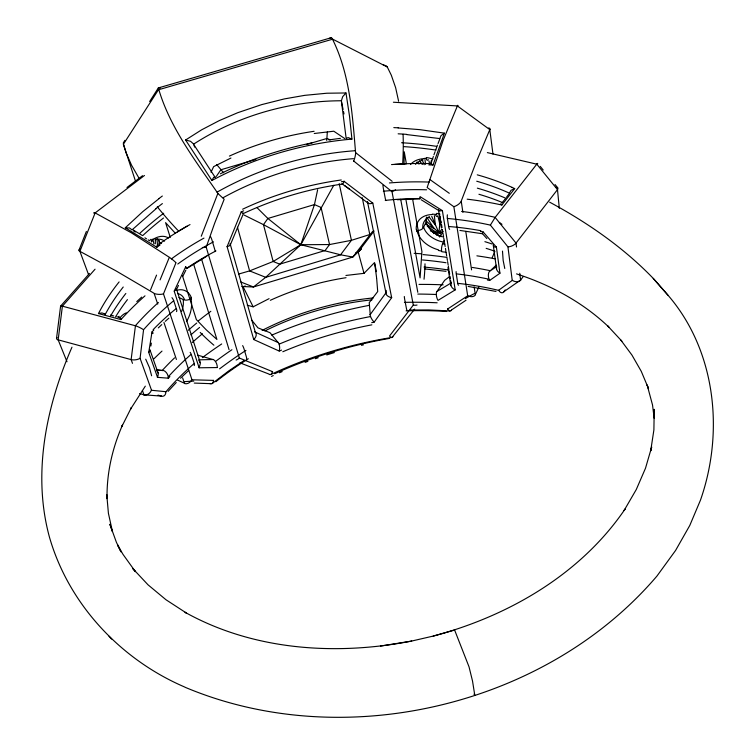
<?xml version="1.0" encoding="UTF-8"?>
<svg xmlns="http://www.w3.org/2000/svg" width="755" height="755" viewBox="0 0 755 755"><rect width="100%" height="100%" fill="white"/><g stroke="black" fill="none" stroke-linecap="round" stroke-linejoin="round"><path stroke-width="1.13" d="M155.322 243.771L155.332 239.061M341.383 100.764L342.685 96.687L345.988 92.969L349.537 116.308L351.934 139.099L345.809 139.684A304.01 249.537 -10.7 0 0 217.298 177.68L211.891 180.473L185.598 139.996L201.67 129.803L219.252 120.621L237.693 112.721L261.664 104.624L284.39 98.905L304.775 95.347L326.849 93.224L345.988 92.969M502.49 251.094L503.16 260.447L504.774 268.469M654.151 417.204L654.217 409.342L653.896 429.897L650.697 450.895L651.688 446.951L645.497 468.242L636.286 489.514L624.092 510.503L625.046 509.087C580.652 574.366 508.464 616.118 433.228 636.087L454.614 630.038L469.034 666.854L472.517 681.001L474.791 695.317L474.017 694.147M404.01 164.014L404.246 151.793L406.369 163.778L394.62 164.439M327.34 132.002L326.726 140.449M509.531 192.893L511.05 190.288L514.693 188.618L501.877 205.02L497.989 204.19A314.222 220.809 -12.8 0 0 467.185 199.178M159.078 198.612L142.799 211.617L125.311 227.765L156.842 247.281L157.219 245.205M438.457 209.522L439.438 210.956L442.383 210.626L455.208 289.892L438.013 300.377A5.804 2.482 77.7 0 1 436.777 291.458M386.183 290.382L385.984 292.78L370.224 314.552M419.657 198.707L420.082 196.63L442.383 210.626M431.001 163.08L431.247 160.739M440.354 218.044L438.929 232.814L441.505 234.626L439.599 237.013L436.607 232.587L427.273 226.189M158.833 245.441L159.333 240.817M190.166 352.358A5.88 2.982 50.4 0 1 191.562 355.341L194.243 363.429A272.697 200.075 -12.8 0 0 165.987 391.713L151.547 390.269L140.071 358.295L143.582 329.671A284.276 200.037 -12.8 0 1 173.716 300.707A6.106 2.822 46.6 0 0 171.951 297.668M95.054 269.205L62.401 306.171L58.154 339.844L66.997 361.739M132.493 363.344L131.125 359.606L135.447 325.782M56.521 338.448L60.589 306.152L89.458 273.489M457.889 105.389L457.775 105.936M150.868 346.016L151.349 343.091M153.822 330.029L152.038 331.879L148.735 352.406L157.521 377.349L168.412 378.189L169.875 376.585M317.647 189.75L314.457 204.577L300.811 244.724L265.713 277.321L253.472 286.975L241.902 286.504M346.205 138.533L348.112 137.561L351.934 139.099M482.502 233.569L483.162 231.945L480.52 231.455M428.802 164.892L433.03 165.015L444.421 133.154L419.771 129.643L398.13 127.944M431.067 163.193L433.37 156.502M201.274 236.23L217.884 193.384C195.196 160.334 169.422 126.859 158.333 87.939L160.428 87.995M433.946 154.851L435.116 151.576M419.988 198.206L419.78 198.735M435.701 149.952L437.466 145.13M429.831 179.671L427.151 187.533L453.868 206.747L467.685 295.8L447.583 309.031M438.06 143.535L439.854 138.816M281.549 350.112L279.284 351.094L253.755 339.552L227.095 246.668L241.213 211.976L243.648 210.815M211.891 180.473L213.674 177.312L215.203 177.038M78.973 250.188L86.381 231.426M230.36 244.752L243.431 213.523M88.561 274.65L79.907 251.349L95.13 212.919L144.46 175.49M176.019 262.589L163.476 293.912L191.978 379.793L213.58 380.397M160.079 279.897L169.346 257.304L131.351 232.814L95.13 212.919A4.69 0.831 36.3 0 0 94.167 212.561M71.97 347.177C46.178 406.341 32.078 474.008 49.547 537.485C68.931 604.406 120.46 659.247 184.078 686.757L185.475 687.437C343.393 753.773 545.601 706.605 656.935 576.084L675.593 550.433L689.806 525.414L700.48 500.103C724.073 432.728 716.165 352.189 669.081 296.489L653.226 278.378C623.281 247.347 587.466 222.593 549.64 202.161M494.752 251.736L492.203 257.663M393.383 102.227L457.351 105.926L489.797 129.624L475.641 163.495L461.22 201.141L462.909 212.363M217.355 367.553L199.112 367.789L174.188 291.137L185.702 266.751M211.022 172.253L213.637 166.629L230.936 158.04M177.057 288.476L178.463 285.418M444.27 240.364L442.864 243.346A5.54 1.916 -81.6 0 0 441.618 251.094L438.4 250.452M478.972 286.928L475.301 294.639L474.121 286.834M436.701 235.343L437.06 234.588L431.36 231.219M433.832 233.654L434.106 233.087M426.273 221.715L423.442 227.519A5.559 3.473 -10.5 0 1 416.656 230.53L416.836 231.426M182.814 276.292L185.815 270.271M440.769 221.81L439.74 223.867L437.909 215.921M144.998 295.837A314.222 220.809 -12.8 0 0 123.509 316.789L120.932 319.591L98.471 313.551L99.745 311.126A257.427 171.706 -13.4 0 1 119.111 281.917M456.124 271.602A5.804 2.312 -85.7 0 0 456.435 274.952L457.738 283.351A272.697 200.075 -12.8 0 1 498.536 290.345L512.23 280.426L507.936 246.876L490.382 225.094L495.138 217.421L516.014 243.072M451.103 283.182C449.687 285.267 452.471 288.957 455.208 289.892M457.643 105.351L443.176 140.26L429.878 179.53L449.291 193.299M449.499 276.651L444.667 280.313L436.947 291.449L451.301 282.889M333.748 185.334L300.811 244.724L273.159 261.485L249.612 270.903L238.835 273.999M199.112 367.789L200.386 363.495L198.952 360.399M149.641 101.538L158.333 87.939L331.171 37.75L331.983 38.184C349.81 73.292 352.377 113.967 355.577 152.604L392.175 181.323M216.336 176.387L220.847 169.781L255.869 159.447M145.309 386.154L130.492 409.21L131.304 407.691L121.744 426.726L122.47 425.131C112.297 448.243 106.606 473.338 107.05 498.649L106.766 494.742L108.409 513.268L112.438 531.577L109.881 524.263L116.374 542.222L121.017 551.886L117.553 544.865L122.971 554.321L135.419 571.658L132.804 568.572L148.065 584.851L166.006 599.763L186.494 613.098L185.013 612.267C253.444 650.414 335.852 655.85 411.664 641.07L380.511 646.072M341.458 181.728L344.157 181.36L372.8 203.133L391.666 297.678L374.14 322.206L371.677 322.668M504.038 291.543L505.237 289.911M374.055 231.002L358.172 252.047L355.916 252.727M503.972 291.628L520.563 280.096L523.073 276.792M353.538 160.89L392.015 191.695L413.306 305.095L389.523 336.013A5.927 2.322 61.7 0 0 392.959 336.636M504.397 199.83L506.114 197.631M506.69 196.904L508.974 193.988M502.094 202.774L503.821 200.566M559.304 208.314L557.492 189.618L536.796 164.165L495.204 217.336A291.883 204.831 -12.8 0 0 461.588 211.409M392.949 336.324L414.665 309.088M441.807 229.369L438.929 232.814L430.331 230.86M124.905 140.345L123.367 142.846L123.424 144.224L126.132 152.916L131.559 165.222L138.741 177.727M168.082 391.383L176.255 382.53M372.564 231.502L352.811 257.068L253.472 286.975L240.836 282.011M345.922 275.462L364.023 273.338L374.537 262.58L376.405 271.658M180.53 378.217L188.665 370.516M158.314 327.887L161.759 324.593M496.243 265.137L489.721 271.281L496.554 266.6M136.778 301.585L141.704 297.093M165.269 321.347L168.856 318.157M156.115 208.701L132.031 229.907L129.539 227.982L125.311 227.765M212.24 383.493L228.793 370.865L243.846 360.663M152.925 239.071L151.368 240.335A4.464 2.086 48.2 0 1 151.462 241.977M127 187.476L142.535 175.698M156.842 247.281L160.164 244.894M451.509 309.965L466.024 300.235M186.957 268.412L206.785 256.228M193.676 144.111C237.212 115.93 289.41 100.925 341.307 100.764M177.17 231.955L187.042 226.151M329.388 38.316L331.171 37.75M247.253 305.209L253.151 306.823L269.082 298.659M262.108 330.407C296.687 312.693 334.682 301.717 373.319 297.923M264.826 330.954C298.3 314.24 334.843 303.699 372.045 299.839M220.328 173.81C249.395 159.616 280.313 149.301 312.004 142.884M243.808 213.325C274.877 198.82 308.087 189.014 342.006 184.116M271.064 374.357C309.522 356.53 350.452 344.195 392.279 337.381M444.365 133.173L441.005 135.645L439.825 138.58L406.539 134.56M98.471 313.551L101.916 312.91L104.501 313.816M443.081 231.379L438.929 232.814L425.641 220.441M245.318 286.013L243.063 286.692L253.151 306.823M306.719 144.441L327.057 138.439L330.246 139.93M174.292 291.109L176.576 289.288L200.264 362.523M152.859 333.295L152.114 333.266M411.569 641.08L433.304 636.059M430.794 163.609L433.03 165.015M314.212 133.503L333.795 131.21L344.827 138.618M328.859 139.911L340.43 138.335M397.253 199.726L419.27 198.886M198.782 359.842L212.995 359.522L197.574 355.133M410.182 310.022L428.717 309.937L449.971 310.966M194.252 383.078L209.984 383.644M432.313 214.118L436.607 214.505M144.007 394.818L161.372 396.101M424.234 158.38L426.33 158.541A4.407 1.576 -82.9 0 0 428.321 159.626M185.598 139.996L190.543 141.308L193.657 144.073M156.776 370.148L162.957 370.545L156.747 369.79M424.414 268.874L446.045 271.328M442.421 233.182L438.929 232.814L431.709 216.317M459.918 230.435L482.577 233.767M468.166 286.428L495.988 291.43M487.428 280.001L489.636 280.464L499.923 273.253L496.412 247.159L483.162 231.945M383.229 64.817L386.352 65.93L387.306 67.025L391.316 75.226L395.629 87.684L398.612 101.245M487.352 152.604L536.786 164.184M110.513 315.071L113.722 315.939M62.401 306.171L135.343 325.754A291.892 204.831 -12.8 0 1 158.399 302.51M116.931 316.798L120.158 317.666M58.154 339.844L131.125 359.606M139.59 393.572L143.969 394.808L142.393 390.486M158.05 395.12L161.268 396.073M516.533 273.886C550.574 284.928 582.907 302.264 608.879 327.132L607.699 325.915L621.912 341.213M269.157 374.14L239.901 362.825M272.659 371.705L239.344 358.03L206.2 247.168L214.703 223.102L224.178 199.254L218.167 193.724M278.114 342.562L254.595 331.841M512.069 187.391L514.693 188.618M161.532 243.544L159.654 242.676A19.007 12.854 -65.3 0 0 157.852 239.109M177.472 380.039L184.437 383.257L182.625 377.906M178.973 297.451L183.55 299.65A5.625 3.548 -17 0 0 191.185 298.348L191.449 299.225M244.11 215.062L263.467 224.65L300.811 244.724L340.599 254.794L352.811 257.068L361.296 248.933L358.172 252.047L364.023 273.338M387.306 67.025L332.691 39.166L158.427 89.779L123.424 144.224L135.485 181.124M79.907 251.349L115.94 270.837L154.086 293.28L157.729 304.086M425.905 224.292L434.04 228.595L426.669 217.015M133.701 231.058L135.296 232.002M421.111 199.716L437.947 210.079M133.276 230.03L142.195 235.4M144.932 237.834L146.546 238.835M148.159 239.845L149.783 240.864M342.241 183.965L349.121 188.844L344.44 185.485M500.848 203.623L501.877 205.02M348.612 188.486L368.044 203.114M152.038 331.879L153.048 332.936M104.558 313.872L104.992 314.448M257.106 207.748L267.874 218.469L300.811 244.724L329.539 244.554L351.424 240.326L369.799 234.541L362.24 197.64M175.349 233.276L165.581 222.631L170.29 237.447M223.64 172.801L216.742 164.609M109.003 636.229L111.646 639.089M482.964 234.229L486.871 238.589M653.226 278.378L667.93 295.139M277.991 342.421L270.054 332.738L257.965 327.849L251.783 320.243M555.029 184.522L557.662 187.731M540.259 166.383L543.213 170.026M419.459 160.872L422.356 164.496M428.963 216.855L435.333 224.981L434.351 215.619M176.293 288.627L176.566 289.259M620.714 339.929L631.963 355.095L641.278 371.356L648.545 388.683L647.148 384.984L652.537 405.01L654.17 418.298M215.147 177.34L193.969 144.856L194.601 147.065M417.741 162.155L419.006 164.109M145.715 359.191L149.509 367.76L151.613 375.773M157.653 245.205L157.861 245.743M421.932 159.38L424.187 164.732M150.122 350.32L158.097 373.027M190.892 297.489L191.185 298.348M163.92 322.451L176.406 359.465M173.716 300.707L176.538 309.314M182.361 275.471L196.366 319.582L206.257 329.85L216.911 339.457L193.629 264.108M201.491 258.899L229.039 349.622M230.086 243.667L255.426 332.615M237.466 227.227L249.612 270.903L265.713 277.321L340.599 254.794L351.424 240.326L339.193 183.635M120.923 319.554L120.602 318.1M153.161 240.543L153.963 243.969M428.944 160.957L429.727 164.363M343.081 109.437L341.468 101.557L346.083 137.816M343.544 111.683L344.006 113.939M367.459 201.566L385.965 293.025M400.707 199.32L417.798 292.289M405.879 199.395L420.082 277.878L421.913 251.5L412.579 198.858M440.156 216.062L440.476 217.997M440.948 220.885L441.26 222.819M441.571 224.735L442.043 227.604M442.355 229.511L442.826 232.37M442.977 233.314L443.6 237.108M443.751 238.052L444.365 241.827M444.525 242.761L445.139 246.507M445.441 248.376L445.894 251.179M446.092 252.34L446.658 255.813M446.847 256.974L447.413 260.428M447.602 261.579L448.159 265.024M448.347 266.166L448.914 269.592M449.093 270.724L449.65 274.131M450.018 276.396L450.395 278.652M450.763 280.898L451.122 283.144M438.495 210.116L441.439 228.01M447.932 267.591L450.839 285.381M447.366 214.845A6.021 2.105 -81.7 0 0 447.375 218.431L448.791 227.34A5.983 2.105 -81.4 0 0 449.659 229.35M374.744 263.863L376.585 277.661M416.515 229.643L416.656 230.53M465.778 231.436L471.573 269.894M493.374 245.828L496.545 269.11M489.797 129.624L492.968 154.058M516.514 246.979L516.024 243.053L557.492 189.618A4.587 2.038 -24.9 0 0 556.029 187.325M519.742 273.244L520.591 280.067M376.641 278.18L377.708 291.543L369.233 302.642L370.214 314.373M424.999 159.654L425.49 164.335M156.964 238.571L157.521 245.469M279.246 344.082A277.68 167.629 -14 0 1 370.412 316.572M271.781 335.126A301.132 192.289 -14.1 0 1 369.506 305.303M255.511 332.54A5.861 4.115 -40.8 0 1 253.708 339.495M391.666 297.602A5.814 3.822 13.3 0 1 385.852 293.006M239.269 357.983A5.889 4.228 -41.3 0 1 236.117 360.05M206.134 247.121A6.304 3.02 3.2 0 1 202.34 247.489M217.025 192.157A281.964 237.872 -10.6 0 1 355.501 150.689M223.084 197.725A276.264 234.144 -10.5 0 1 353.453 158.654M355.699 152.774A6.606 1.416 -76.5 0 1 353.529 161.391M395.554 189.807A6.238 3.246 -32.3 0 1 392.015 191.657M417.034 305.02A5.832 3.964 14 0 1 413.325 305.039M274.697 373.753A262.07 142.572 -14.9 0 1 389.448 338.41M271.498 376.405A265.986 146.385 -14.9 0 1 273.263 375.584M279.51 372.762A265.986 146.385 -14.9 0 1 282.21 371.583M305.105 362.381A265.986 146.385 -14.9 0 1 307.898 361.352M315.392 358.691A265.986 146.385 -14.9 0 1 318.223 357.728M326.745 354.935A265.986 146.385 -14.9 0 1 334.38 352.576M361.447 345.328A265.986 146.385 -14.9 0 1 363.4 344.875M272.451 371.479A5.965 2.831 87.2 0 1 269.365 374.461M243.204 213.476A6.408 0.576 45 0 1 241.138 211.881M243.374 213.193A6.408 0.576 45 0 1 243.459 213.363M230.445 243.497A6.2 3.086 4.7 0 1 227.047 246.611M278.18 342.355A5.87 2.756 86.9 0 1 279.199 350.962M374.112 322.045A5.851 2.076 59.9 0 1 370.054 314.401M282.804 351.745A267.157 160.749 -14 0 1 371.866 324.839M372.8 203.048A6.153 3.294 -33.5 0 1 367.383 202.01M344.138 181.209A6.38 1.312 -77.6 0 1 342.072 183.814M242.629 209.21A279.992 227.472 -10.8 0 1 341.269 179.973M270.328 300.301A195.224 131.294 -13.4 0 1 346.045 277.708M229.407 156.087A211.947 140.515 -12.8 0 1 314.108 131.294M198.442 320.818A287.457 194.601 -14.4 0 1 210.843 311.286M414.146 253.321A288.146 194.62 -12.7 0 1 421.026 253.774M177.746 230.218A498.111 245.196 15.8 0 1 157.285 206.794M213.882 345.195A552.452 316.213 -29.5 0 1 200.226 332.445M403.076 134.277A515.278 278.897 -45.5 0 1 402.698 163.486M425.008 263.825A580.595 313.693 0.8 0 1 424.036 279.218M190.921 334.861A304.454 220.988 -11.7 0 1 199.603 327.425M139.901 233.22A327.925 220.035 -11.9 0 1 163.693 213.231M150.179 239.977A23.263 16.299 -73 0 1 150.991 239.269M153.001 239.429A23.311 15.987 -62.7 0 1 168.62 238.033M155.285 239.713A18.941 13.118 -61.8 0 1 164.562 241.109M151.991 241.109A18.941 13.118 -61.8 0 1 152.642 240.769M183.201 299.971A18.337 9.758 -62.8 0 1 181.71 311.315M177.746 293.638A18.347 12.391 -59.6 0 1 184.277 299.008M190.439 312.561A23.584 13.458 -63.5 0 1 186.476 321.658M191.1 299.49A24.434 15.411 -63.7 0 1 190.439 312.542M191.185 297.234A24.434 16.299 -60.9 0 0 183.088 289.977A23.594 15.525 -65.9 0 0 176.604 290.382M115.534 316.902A250.075 173.471 -11.1 0 1 127.444 299.622M153.935 358.842A309.984 214.675 -17.1 0 1 161.995 351.094M105.068 314.712A251.906 168.384 -13.4 0 1 123.235 287.004M58.088 339.873A4.709 1.991 -5 0 1 57.04 337.542M194.29 363.448A5.861 2.642 45.2 0 1 194.186 365.571M168.846 376.169A275.679 190.156 -17.6 0 1 190.619 354.803M153.142 329.661A278.746 208.616 -7.1 0 1 175.858 308.842M176.557 309.323A6.059 2.803 46.3 0 1 176.519 311.617M447.319 218.45A284.276 200.037 -12.8 0 1 490.335 225.103M151.406 390.241A6.304 5.143 -46.9 0 1 143.941 394.988M139.977 358.276A6.38 2.793 -4.3 0 1 131.077 359.663M135.371 325.716A6.682 1.038 23.8 0 1 143.214 329.558M165.845 391.675A6.257 4.492 61.1 0 1 161.391 396.252M149.886 349.735A6.285 2.784 -3.3 0 1 148.622 352.368M156.719 370.724A6.229 5.002 -46.9 0 1 157.37 377.292M163.486 370.46A6.182 4.275 62.1 0 1 168.271 378.123M162.485 370.195A284.125 195.734 -17.4 0 1 174.565 357.851M60.947 306.719A4.889 0.915 22.7 0 1 60.74 306.502M60.881 305.964A4.889 0.915 22.7 0 1 62.278 306.096M110.504 316.118A252.425 169.63 -13.4 0 1 125.84 293.468M118.714 316.836A21.234 11.75 -87 0 1 119.12 316.288M119.658 317.695A6.012 3.577 32.3 0 1 119.781 318.082A21.093 11.533 -77.4 0 1 126.33 312.891M202.302 357.672A304.359 182.927 -21.7 0 1 221.687 343.969M188.269 330.294A319.044 213.08 -16 0 1 196.734 323.036M158.965 198.537A369.044 262.834 -7.9 0 1 162.344 196.026M155.926 208.578A358.229 255.435 -8 0 1 162.391 203.586M94.054 213.306A4.69 0.831 36.3 0 1 93.856 212.986M79.775 251.377A4.756 1.774 3.7 0 1 80.483 249.103M171.366 258.908A286.947 218.771 -5.9 0 1 203.963 238.108M169.498 257.398A6.521 0.84 38.1 0 1 175.622 262.363M213.505 380.35A6.031 3.539 69.3 0 1 210.107 383.804M150.538 289.901A452.122 63.127 -68.4 0 1 156.559 275.113M163.344 293.865A6.597 2.463 4.8 0 1 154.407 293.572M184.399 381.681A352.566 226.727 68.5 0 1 193.799 381.124M191.836 379.737A6.229 4.889 -53 0 1 184.777 383.625M187.051 268.053A272.838 219.563 -0.8 0 1 215.921 250.934M186.532 268.667A6.276 0.982 40.9 0 1 186.126 268.582M185.598 266.694A6.276 0.982 40.9 0 1 186.73 268.393M214.977 251.585A6.087 1.482 62.3 0 0 214.722 249.405L211.976 240.071A6.097 1.491 62.4 0 0 210.588 236.711M177.765 264.033A280.832 215.222 -5.6 0 1 213.476 241.836M215.817 381.737A269.705 172.848 -20.1 0 1 248.329 358.748M213.184 359.427A5.87 3.18 68.1 0 1 217.27 367.487M219.611 368.846A269.714 156.615 -22.9 0 1 245.941 350.395M142.78 235.541A331.822 244.176 -6.3 0 1 163.495 218.006M192.242 342.515A314.307 218.129 -14.6 0 1 202.444 333.757M246.564 358.861A5.662 1.302 61.3 0 0 246.404 356.992L243.978 348.763A5.71 1.321 61.4 0 0 242.657 345.601M159.163 244.054A310.664 237.438 -5.9 0 1 190.015 224.565M215.892 361.164A278.142 161.844 -22.7 0 1 231.917 349.725M419.006 284.409A304.322 178.086 -6.6 0 1 443.166 284.843M423.074 254.595A320.243 212.485 -11.2 0 1 445.941 257.257M393.808 127.614A370.809 267.355 -17.3 0 1 398.178 127.812M398.14 133.814A359.871 259.739 -17.2 0 1 406.615 134.352M488.466 128.076A4.653 1.925 -33.8 0 1 489.938 129.567M389.42 182.946A286.796 221.611 -17.9 0 1 429.246 182.087M451.509 310.154A5.955 2.841 76.4 0 1 447.602 308.965M501.981 224.31A445.516 1.453 35.2 0 1 499.338 222.451M461.182 201.538A6.493 2.709 -35.1 0 1 453.934 206.643M465.335 298.621A347.064 256.219 76.3 0 1 474.517 293.497M475.273 295.101A6.144 4.483 26.1 0 1 467.76 295.686M385.258 200.405A272.574 223.716 -21.8 0 1 419.771 198.546M385.871 200.547A6.031 0.679 84.1 0 1 385.276 198.442L383.446 188.92A6.04 0.679 84 0 1 382.936 185.334M383.361 191.251A280.681 218.101 -18.1 0 1 426.641 189.798M406.096 310.862A269.705 169.507 -7.7 0 1 446.715 311.485M404.425 302.368A269.639 151.623 -5.7 0 1 437.154 302.783M403.868 146.63A332.974 248.621 -18.5 0 1 435.984 150.103M424.017 267.062A315.458 218.299 -12.3 0 1 448.564 270.007M406.907 310.05A5.615 0.595 84.5 0 1 406.398 308.304L404.774 299.895A5.672 0.604 84.5 0 1 404.302 296.507M391.524 164.59A310.494 240.515 -17.9 0 1 429.095 163.59M417.798 294.072A278.066 156.785 -5.9 0 1 435.843 294.488M484.88 241.666A244.195 170.064 -13 0 1 492.222 244.035M477.349 188.155A252.283 169.45 -13 0 1 504.566 197.716M478.934 194.271A249.905 174.235 -14.9 0 1 502.141 202.425M476.886 255.832A310.022 212.419 -9.4 0 1 495.063 258.833M486.154 248.357A241.657 168.941 -13 0 1 494.827 251.226M476.726 181.219A251.736 168.167 -13 0 1 509.578 193.233M477.264 174.839A257.257 171.489 -13 0 1 512.098 187.372M458.596 285.22A5.785 1.991 -80.6 0 1 457.709 283.408M456.832 273.933A275.688 187.901 -8.9 0 1 488.013 279.001M449.046 226.538A278.652 211.079 -17.5 0 1 480.878 230.709M520.714 280.199A6.182 4.766 21.7 0 1 512.324 280.332M516.118 243.072A6.257 2.888 -25.5 0 1 507.992 246.819M504.038 291.751A6.153 3.813 83.5 0 1 498.677 290.222M496.469 247.064A6.172 2.888 -26.4 0 1 493.355 245.016M499.999 273.121A6.115 4.624 21.3 0 1 496.686 266.864M489.712 280.341A6.087 3.596 82.8 0 1 489.306 271.479M472.309 267.44A284.154 193.459 -9 0 1 489.929 270.63M537.73 163.646A4.766 0.5 -57 0 1 537.466 164.279M536.862 164.052A4.766 0.5 -57 0 1 537.494 163.382M416.562 163.457A18.752 13.92 26.9 0 1 416.703 162.099M442.543 236.834A18.186 13.099 25.4 0 1 426.273 217.912M422.423 259.956A305.416 222.414 -14.4 0 1 446.007 262.74M401.584 142.733A329.038 221.574 -14.3 0 1 436.513 146.319M426.188 157.55A22.961 17.733 35 0 1 432.86 159.154M410.484 164.562A23.009 17.223 23.8 0 1 424.319 158.692M415.458 164.279A18.696 14.09 22.7 0 1 422.932 160.136M444.704 244.195A18.299 11.929 37.3 0 1 442.968 243.903M442.6 241.874A18.111 10.957 25.6 0 1 423.791 227.557M422.8 227.444A18.111 13.288 20.6 0 1 429.501 216.959M437.456 216.185A5.672 1.991 -82.1 0 1 435.522 214.345M436.522 213.372A23.622 17.818 33.1 0 1 439.995 214.184M446.082 252.095A23.556 15.695 34.6 0 1 441.741 251.698M438.41 249.82A23.292 14.949 26 0 1 424.084 242.166A24.132 16.837 25.5 0 1 417.147 231.445M416.26 229.614A24.132 17.554 22.1 0 1 420.29 218.799A23.301 16.893 27.6 0 1 432.436 214.524M267.874 218.469L263.467 224.65L273.159 261.485L279.746 264.156L325.112 250.528L329.539 244.554L321.064 207.465L314.457 204.577L267.874 218.469"/></g></svg>
